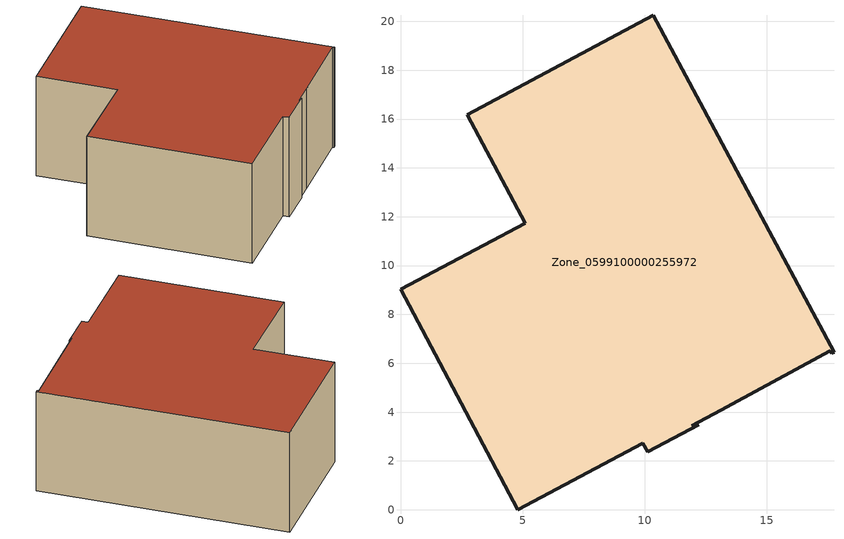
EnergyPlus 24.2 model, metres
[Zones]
Zone_0599100000255972
 floor ground (C_G): 9.92,2.72 4.8,0 0,9.03 5.11,11.73 2.73,16.17 10.34,20.25 17.75,6.46 17.65,6.41 17.59,6.51 13.11,4.07 11.93,3.44 12.21,3.49 10.12,2.37 z0
 wall outside (C_F): 4.8,0 9.92,2.72 10.12,2.37 12.21,3.49 11.93,3.44 13.11,4.07 17.59,6.51 17.65,6.41 17.75,6.46 10.34,20.25 2.73,16.17 5.11,11.73 0,9.03 4.8,0 z0:6.76
 roof outside (C_R): 13.11,4.07 17.59,6.51 17.65,6.41 17.75,6.46 10.34,20.25 2.73,16.17 5.11,11.73 0,9.03 4.8,0 9.92,2.72 10.12,2.37 12.21,3.49 11.93,3.44 z6.76
[BUILDING]
Pand.0599100000255972: North Axis=0; Terrain=City; Loads Convergence Tolerance Value=0.04; Temperature Convergence Tolerance Value=0.4; Solar Distribution=FullExterior; Maximum Number of Warmup Days=25; Minimum Number of Warmup Days=1
[Site:Location]
Rotterdam.The.Hague.AP_ZH_NLD Design_Conditions: Latitude=51.96; Longitude=4.45; Time Zone=1; Elevation=-4.5
[SITE:GROUNDTEMPERATURE:BUILDINGSURFACE]
18, 18, 18, 18, 18, 18, 18, 18, 18, 18, 18, 18
[MATERIAL] Thermal Absorptance=0.9; Solar Absorptance=0.7; Visible Absorptance=0.7
Name | Roughness | Thickness | Conductivity | Density | Specific Heat
G.D.1965 | MediumSmooth | 0.15 | 1 | 540 | 1210
F.D.1965 | Rough | 0.3 | 0.857143 | 1920 | 840
R.D.1965 | MediumRough | 0.2 | 0.08 | 1500 | 1000
[CONSTRUCTION]
C_G: G.D.1965
C_F: F.D.1965
C_R: R.D.1965
[ZONE]
Zone_0599100000255972: Type=1; Multiplier=1; Ceiling Height=Autocalculate; Volume=Autocalculate; Floor Area=autocalculate; Part of Total Floor Area=Yes
[ZONEINFILTRATION:DESIGNFLOWRATE]
Infil_Zone_0599100000255972: Zone or ZoneList or Space or SpaceList=Zone_0599100000255972; Schedule=AlwaysOn; Design Flow Rate Calculation Method=Flow/Area; Flow Rate per Floor Area=0.0042; Constant Term Coefficient=1; Temperature Term Coefficient=0; Velocity Term Coefficient=0; Velocity Squared Term Coefficient=0
[HVACTEMPLATE:ZONE:IDEALLOADSAIRSYSTEM]
Zone_0599100000255972: Maximum Heating Supply Air Temperature=50; Minimum Cooling Supply Air Temperature=13; Maximum Heating Supply Air Humidity Ratio=0.0156; Minimum Cooling Supply Air Humidity Ratio=0.0077; Heating Limit=NoLimit; Cooling Limit=NoLimit; Dehumidification Control Type=ConstantSensibleHeatRatio; Cooling Sensible Heat Ratio=0.7; Dehumidification Setpoint=60; Humidification Control Type=None; Humidification Setpoint=30; Outdoor Air Method=None; Outdoor Air Flow Rate per Person=0.00944; Outdoor Air Flow Rate per Zone Floor Area=0; Outdoor Air Flow Rate per Zone=0; Demand Controlled Ventilation Type=None; Outdoor Air Economizer Type=NoEconomizer; Heat Recovery Type=None; Sensible Heat Recovery Effectiveness=0.7; Latent Heat Recovery Effectiveness=0.65
[ZONECONTROL:THERMOSTAT]
ThermostatControl_Zone_0599100000255972: Zone or ZoneList=Zone_0599100000255972; Control Type Schedule=DualSetpointControlType; Control 1=Thermostat_Zone_0599100000255972; Temperature Difference Between Cutout And Setpoint=0
[THERMOSTATSETPOINT:DUALSETPOINT]
Thermostat_Zone_0599100000255972: Heating Setpoint Temperature Schedule=HeatingSetpoint_Zone_0599100000255972; Cooling Setpoint Temperature Schedule=CoolingSetpoint_Zone_0599100000255972
[SCHEDULE:COMPACT]
HeatingSetpoint_Zone_0599100000255972: Through: 12/31, For: AllDays, Until: 24:00, 21
CoolingSetpoint_Zone_0599100000255972: Through: 12/31, For: AllDays, Until: 24:00, 24
DualSetpointControlType: Through: 12/31, For: AllDays, Until: 24:00, 4
AlwaysOn: Through: 12/31, For: AllDays, Until: 24:00, 1
